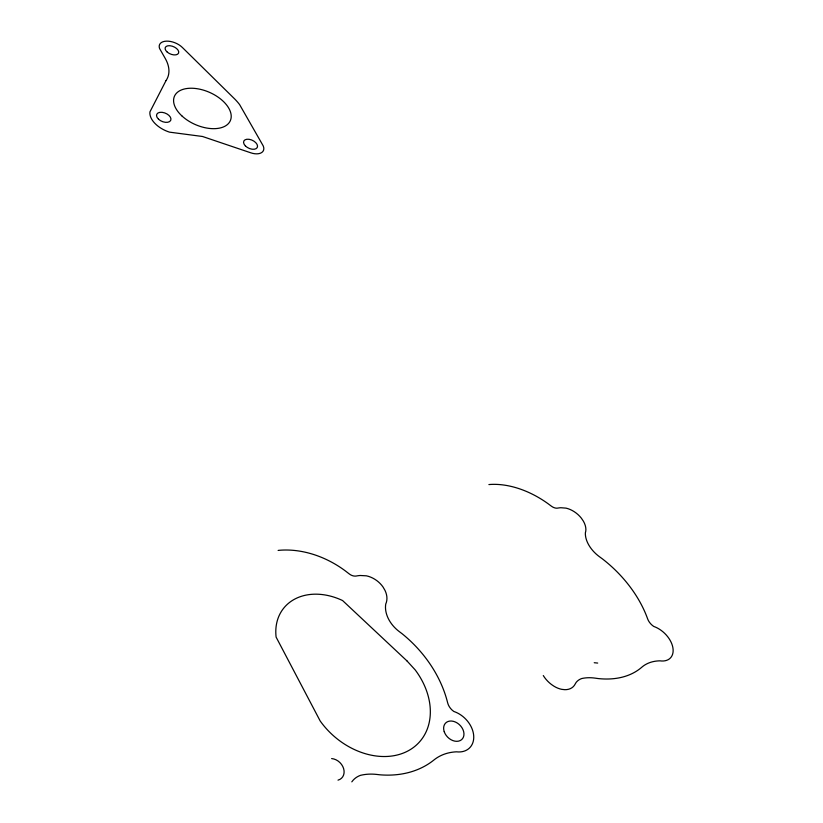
<?xml version="1.0" encoding="UTF-8"?>
<svg xmlns="http://www.w3.org/2000/svg" width="823" height="823" viewBox="0 0 823 823"><rect width="100%" height="100%" fill="white"/><g stroke="black" fill="none" stroke-linecap="round" stroke-linejoin="round"><path stroke-width="1.23" d="M351.812 781.85L353.19 780.142A28.188 22.262 47.3 0 1 360.464 775.348A59.122 46.705 49.1 0 1 376.769 774.443L379.928 774.803A103.605 79.409 41 0 0 433.958 759.968A61.715 46.191 48.6 0 1 456.487 751.821A23.682 17.592 44.8 0 0 473.709 735.844A23.682 17.592 44.8 0 0 453.812 711.463A12.139 8.919 43.7 0 1 447.65 702.832A110.601 85.859 41.5 0 0 402.087 633.72L399.145 631.498A28.558 20.822 39.1 0 1 385.75 604.02A21.254 15.688 37.3 0 0 385.061 590.523L383.086 587.087A21.254 15.688 37.3 0 0 366.389 575.822L360.299 575.493A34.371 25.451 37.8 0 0 356.503 575.987A7.973 5.864 36 0 1 349.456 574.073A142.029 97.906 35.2 0 1 345.845 571.285A86.405 66.478 36.6 0 0 279.974 550.237L278.112 550.433M488.893 484.582L490.446 484.449A78.545 52.579 38.9 0 1 548.252 503.841A130.229 79.234 37 0 0 551.595 506.32A7.284 4.681 38.1 0 0 557.747 508.1A31.346 20.246 39.2 0 1 560.895 507.74L566.08 508.141A19.392 12.499 38.9 0 1 581.377 518.192L583.404 521.196A19.392 12.499 38.9 0 1 585.369 532.851A26.069 16.583 39.9 0 0 599.514 556.77L602.23 558.745A100.385 67.363 41.7 0 1 647.65 618.906A11.038 7.047 42.7 0 0 653.699 626.416A21.501 13.857 43.4 0 1 672.875 647.619A21.501 13.857 43.4 0 1 659.933 660.838A55.769 36.14 45.7 0 0 641.786 667.227A94.151 62.497 41.3 0 1 597.961 678.533L595.286 678.152A53.279 36.233 45.9 0 0 581.727 678.533A25.451 17.304 44.9 0 0 576.141 682.411L574.382 685.384A20.256 13.94 43.6 0 1 564.856 689.684L561.728 689.345A20.256 13.94 43.6 0 1 552.171 684.993L551.297 684.376A22.684 15.596 43.6 0 1 543.293 675.56M594.227 662.721L597.693 663.071M331.638 758.569A12.108 9.691 44.9 0 1 343.633 768.631A12.108 9.691 44.9 0 1 338.016 780.142M166.009 80.623L149.951 111.856A22.674 13.291 22.9 0 0 169.497 132.143L202.509 136.484L250.531 152.728A12.798 7.479 25.1 0 0 263.185 145.846L239.616 104.614A55.429 32.076 23.5 0 0 234.987 99.264L182.397 47.508A13.929 7.726 22.7 0 0 166.308 41.15A13.929 7.726 22.7 0 0 159.59 48.547L165.166 58.31A51.376 29.052 21.5 0 1 166.009 80.623M406.891 660.828L342.594 600.553A58.114 44.627 38.3 0 0 276.106 637.095L320.168 720.958A68.504 52.621 41.7 0 0 408.167 750.833A68.504 52.621 41.7 0 0 415.173 669.881L406.891 660.828M182.212 116.208A30.492 17.592 23.6 0 0 230.296 120.765A30.492 17.592 23.6 0 0 194.67 88.4A30.492 17.592 23.6 0 0 182.212 116.208M245.367 145.887A7.458 4.362 25 0 0 257.218 147.574A7.458 4.362 25 0 0 249.071 139.293A7.458 4.362 25 0 0 245.367 145.887M158.52 119.201A7.592 4.454 22.7 0 0 170.67 120.446A7.592 4.454 22.7 0 0 162.059 112.319A7.592 4.454 22.7 0 0 158.52 119.201M167.234 52.096A7.212 4.002 22.7 0 0 178.57 53.114A7.212 4.002 22.7 0 0 169.97 45.728A7.212 4.002 22.7 0 0 167.234 52.096M444.235 731.729A11.543 8.58 44.9 0 0 461.59 739.671A11.543 8.58 44.9 0 0 455.572 722.1A11.543 8.58 44.9 0 0 444.235 731.729"/></g></svg>
